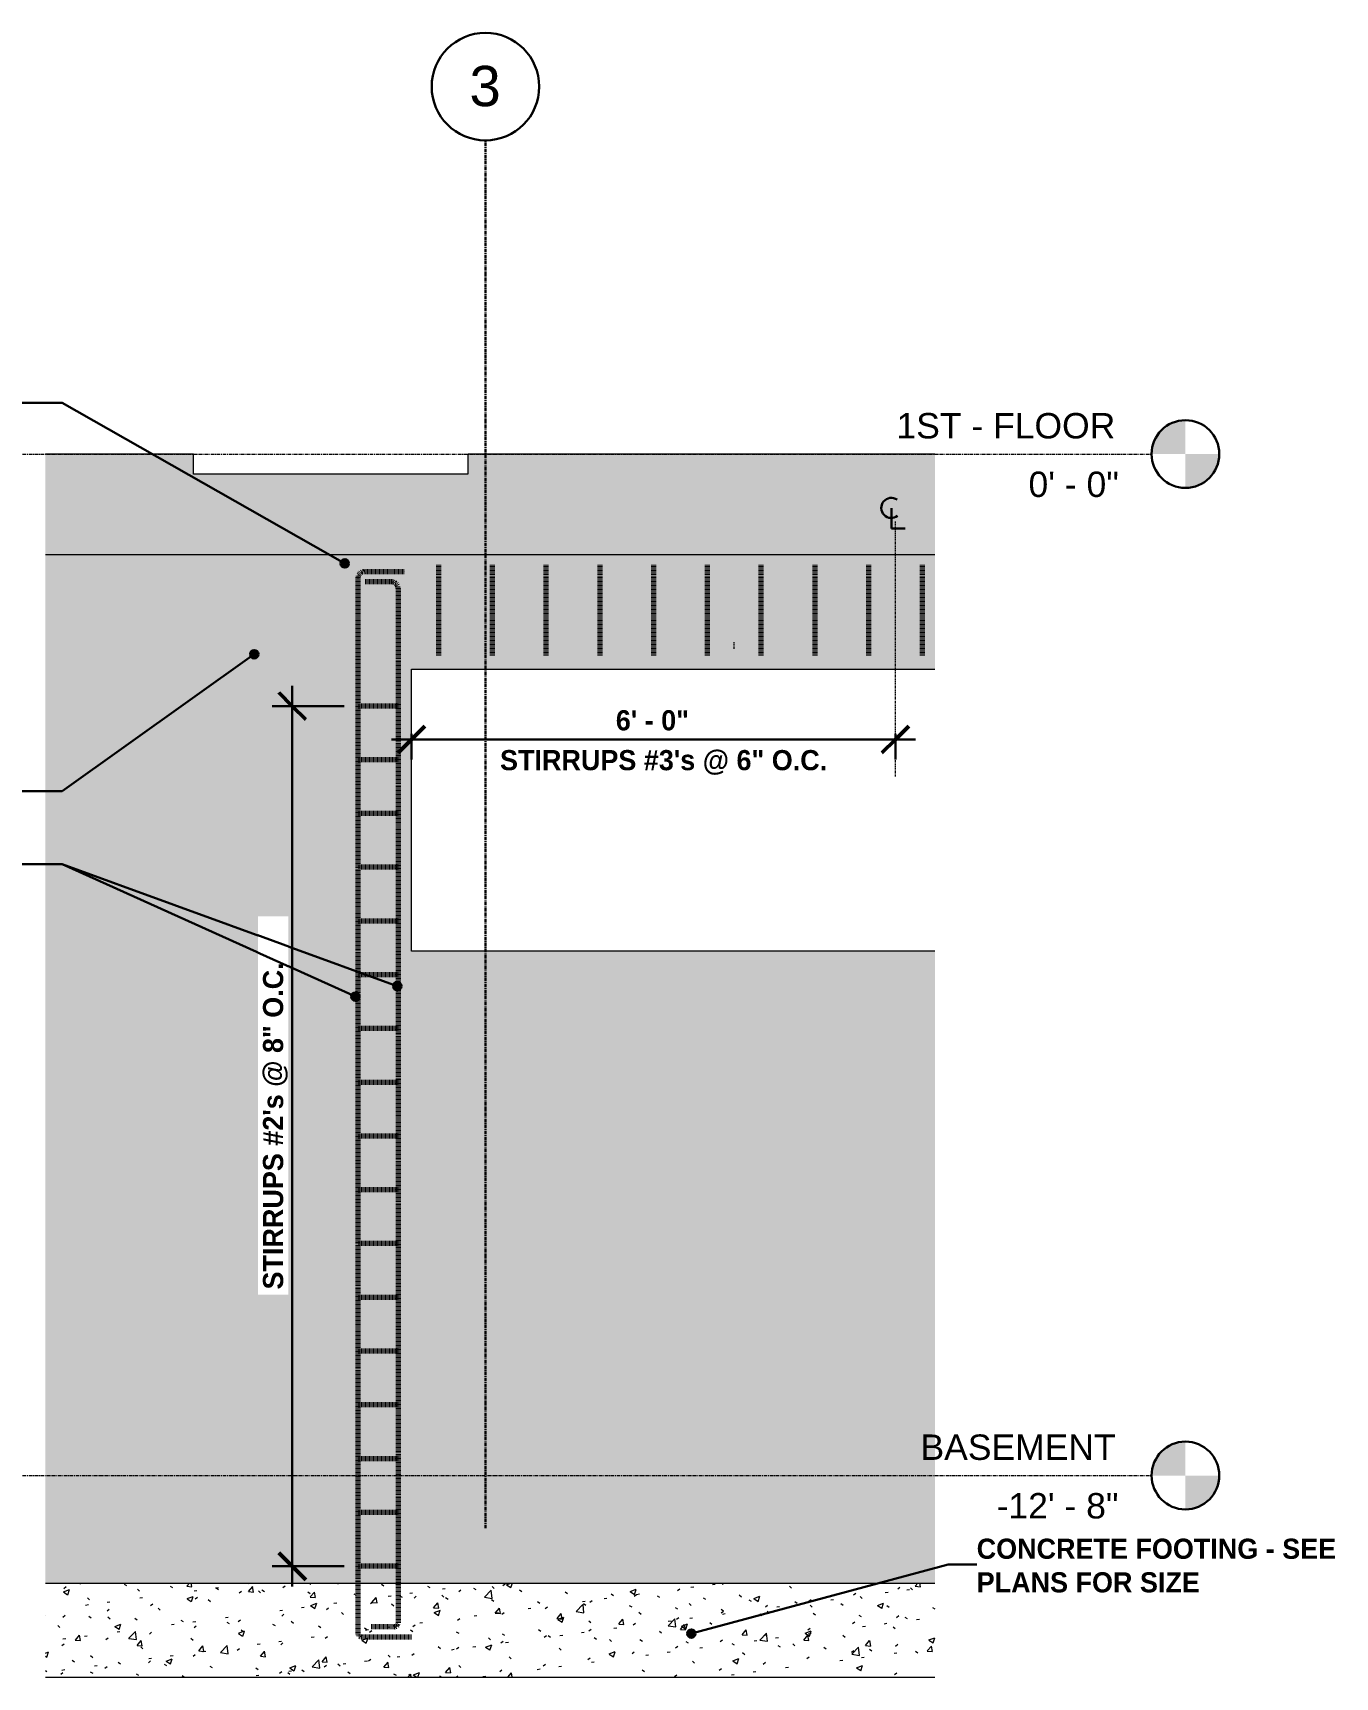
# Model space of a CAD drawing. Header units: inches. Extents: x -11943 to -10128, y -204 to 11732.
# Drawn here: x -10939.9 to -10746.1, y -182 to 62.7 of the extents above; entities that cross this region are included whole.
import ezdxf

# ---------------------------------------------------------------- set-up
doc = ezdxf.new("R2010")
doc.units = ezdxf.units.IN
doc.header["$MEASUREMENT"] = 0
for name, pattern in [('Center 1_4_', [0.53125, 0.25, -0.09375, 0.09375, -0.09375]), ('Dash 1_16_', [0.125, 0.0625, -0.0625]), ('Grid Line 1_2_', [0.875, 0.5, -0.125, 0.125, -0.125])]:
    doc.linetypes.add(name, pattern=pattern)
for name, color, linetype, lineweight in [('A-ANNO-DIMS', 211, 'Continuous', 9), ('A-ANNO-DIMS-32', 211, 'Continuous', 9), ('A-ANNO-IDEN', 131, 'Continuous', 30), ('A-ANNO-NOTE', 131, 'Continuous', 30), ('A-DETL', 90, 'Continuous', 9), ('A-DETL-CNTR', 5, 'Center 1_4_', 9), ('A-FLOR-LEVL', 51, 'Continuous', 9), ('A-WALL-PATT', 111, 'Continuous', 18), ('S-FNDN', 32, 'Continuous', 18), ('S-GRID', 1, 'Continuous', 9), ('S-GRID-IDEN', 1, 'Continuous', 30)]:
    doc.layers.add(name, color=color, linetype=linetype, lineweight=lineweight)
doc.styles.add('Arial', font='arial.ttf', dxfattribs={"height": 6})
doc.styles.add('Arial_1', font='arial.ttf', dxfattribs={"height": 3.779528})
doc.styles.add('Century Gothic_B', font='', dxfattribs={"height": 3})
doc.styles.get('Century Gothic_B').set_extended_font_data('Century Gothic', bold=True)
doc.dimstyles.new('OD__1_4__Tol___1', dxfattribs={"dimscale": 12, "dimtxt": 3.132505, "dimasz": 0.333333, "dimexe": 0.25, "dimexo": 0.166667, "dimgap": 0.041667, "dimtad": 1, "dimrnd": 0.25, "dimzin": 1, "dimdsep": 46, "dimlunit": 4, "dimtxsty": 'Century Gothic_B', "dimblk1": 'OBLIQUE', "dimblk2": 'OBLIQUE', "dimsah": 1, "dimcen": 0.09, "dimdle": 0.25, "dimazin": 0, "dimtfac": 1, "dimtdec": 4, "dimtix": 1, "dimtmove": 0, "dimatfit": 3, "dimfxl": 1, "dimtvp": 1, "dimtfill": 1, "dimfrac": 2, "dimtolj": 1, "dimtzin": 0, "dimlwd": 30, "dimlwe": 30, "dimarcsym": 2})
pattern_1 = [(50, (-10785.496, 0), (9.18064, -0.8031), [0.96, -10.56]), (355, (-10785.496, 0), (-1.7756, 9.6284), [0.768, -8.448]), (100.451, (-10784.731, -0.067), (7.4051, 8.82464), [0.816, -8.975]), (46.184, (-10785.496, 2.56), (13.6606, -2.1188), [1.44, -15.84]), (96.636, (-10784.358, 2.383), (11.9632, 12.469), [1.224, -13.462]), (351.184, (-10785.496, 2.56), (11.9633, 12.4688), [1.152, -12.672]), (21, (-10784.216, 1.92), (7.64023, -5.15327), [0.96, -10.56]), (326, (-10784.216, 1.92), (3.11497, 9.282), [0.768, -8.448]), (71.451, (-10783.579, 1.491), (10.75492, 4.12814), [0.816, -8.975]), (37.5, (-10785.4958, 0), (0.15515, 4.260964), [0.422, -7.923, 0.422, -8.154, -8.48]), (37.5, (-10785.4958, 0), (0.15515, 4.260964), [-16.922, 0.422, -8.058]), (7.5, (-10785.4958, 0), (3.36682, 5.04865), [0.422, -4.467, 0.422, -7.731, -3.232]), (7.5, (-10785.4958, 0), (3.36682, 5.04865), [-13.043, 0.422, -2.81]), (327.5, (-10788.3508, 0), (6.833054, -0.288593), [0.422, -2.778, 0.422, -9.562, -13.248]), (327.5, (-10788.3508, 0), (6.833054, -0.288593), [-13.184, 0.422, -12.826]), (317.5, (-10789.631, 0), (7.46493, 1.28143), [0.422, -3.738, 0.422, -6.208, -9.408]), (317.5, (-10789.631, 0), (7.46493, 1.28143), [-10.79, 0.422, -8.986])]

# ---------------------------------------------------------------- blocks, each defined once
blk = doc.blocks.new('Grid - Grid Head - Circle-1738874-DETAIL - REBAR AT AIR INTAKE')
at = {"layer": 'S-GRID-IDEN'}
for start, end in [(0, 180), (180, 360)]:
    blk.add_arc((-2827.32, 54.67), 8, start, end, dxfattribs=at)
blk = doc.blocks.new('Level - Extremo inicial de nivel - Círculo-11789-DETAIL - REBAR AT AIR INTAKE')
at = {"layer": 'A-FLOR-LEVL'}
h = blk.add_hatch(color=256, dxfattribs=at)
edge = h.paths.add_edge_path(flags=0)
edge.add_line((-2723.16, -152), (-2728.2, -152))
edge.add_arc((-2723.16, -152), 5.04, 90, 180, ccw=False)
edge.add_line((-2723.16, -146.96), (-2723.16, -152))
h = blk.add_hatch(color=256, dxfattribs=at)
edge = h.paths.add_edge_path(flags=0)
edge.add_line((-2723.16, -157.04), (-2723.16, -152))
edge.add_line((-2723.16, -152), (-2718.12, -152))
edge.add_arc((-2723.16, -152), 5.04, 270, 360, ccw=False)
at = {"layer": 'A-FLOR-LEVL', "lineweight": 30}
blk.add_circle((-2723.16, -152), 5.04, dxfattribs=at)
blk = doc.blocks.new('DIMBLOCK27-DETAIL - REBAR AT AIR INTAKE')
at = {"layer": 'A-ANNO-DIMS-32', "lineweight": 50}
for p, q in [((-10883.57, -42.47), (-10881.57, -40.47)), ((-10811.57, -42.47), (-10809.57, -40.47)), ((-10883.57, -42.47), (-10885.57, -44.47)), ((-10811.57, -42.47), (-10813.57, -44.47))]:
    blk.add_line(p, q, dxfattribs=at)
at = {"layer": 'A-ANNO-DIMS-32', "lineweight": 30}
for p, q in [((-10886.57, -42.47), (-10808.57, -42.47)), ((-10883.57, -41.64), (-10883.57, -45.47)), ((-10883.57, -42.47), (-10883.57, -41.64)), ((-10811.57, -41.64), (-10811.57, -45.47)), ((-10811.57, -42.47), (-10811.57, -41.64))]:
    blk.add_line(p, q, dxfattribs=at)
at = {"layer": 'A-ANNO-DIMS-32', "color": 0, "lineweight": 30, "char_height": 3, "attachment_point": 1, "line_spacing_factor": 0.984502, "style": 'Century Gothic_B', "bg_fill": 3, "box_fill_scale": 1.25, "bg_fill_color": 256, "bg_fill_true_color": 13158600, "bg_fill_transparency": 0}
for s, insert, width in [('6\' - 0"', (-10853.17, -38.12), 13.425), ('STIRRUPS #3\'s @ 6" O.C.', (-10870.4, -44.05), 54.7741)]:
    blk.add_mtext(s, dxfattribs=dict(at, insert=insert, width=width))
blk = doc.blocks.new('_Oblique')
at = {"color": 0, "linetype": 'ByBlock', "lineweight": -2}
blk.add_line((-0.5, -0.5), (0.5, 0.5), dxfattribs=at)
blk = doc.blocks.new('DIMBLOCK28-DETAIL - REBAR AT AIR INTAKE')
at = {"layer": 'A-ANNO-DIMS-32', "lineweight": 50}
for p, q in [((-10901.32, -37.5), (-10903.32, -35.5)), ((-10901.32, -37.5), (-10899.32, -39.5)), ((-10901.32, -165.5), (-10903.32, -163.5)), ((-10901.32, -165.5), (-10899.32, -167.5))]:
    blk.add_line(p, q, dxfattribs=at)
at = {"layer": 'A-ANNO-DIMS-32', "lineweight": 30}
for p, q in [((-10901.32, -34.5), (-10901.32, -168.5)), ((-10893.57, -37.5), (-10904.32, -37.5)), ((-10901.32, -37.5), (-10893.57, -37.5)), ((-10893.57, -165.5), (-10904.32, -165.5)), ((-10901.32, -165.5), (-10893.57, -165.5))]:
    blk.add_line(p, q, dxfattribs=at)
at = {"layer": 'A-ANNO-DIMS-32', "color": 0, "lineweight": 30, "insert": (-10905.67, -124.32), "char_height": 3, "width": 54.7741, "attachment_point": 1, "rotation": 90, "line_spacing_factor": 0.984502, "style": 'Century Gothic_B', "bg_fill": 3, "box_fill_scale": 1.25, "bg_fill_color": 256, "bg_fill_true_color": 13158600, "bg_fill_transparency": 0}
blk.add_mtext('STIRRUPS #2\'s @ 8" O.C.', dxfattribs=at)
blk = doc.blocks.new('Centerline - Centerline 2-1738121-DETAIL - REBAR AT AIR INTAKE')
at = {"layer": 'A-ANNO-NOTE'}
for p, q in [((-2766.92, -8.07), (-2766.92, -11.07)), ((-2766.92, -11.07), (-2764.87, -11.07))]:
    blk.add_line(p, q, dxfattribs=at)
blk.add_arc((-2766.92, -8.02), 1.5, 55.7755, 308.0372, dxfattribs=at)

msp = doc.modelspace()

# ---------------------------------------------------------------- hatches: boundary and pattern name
at = {"layer": 'A-ANNO-IDEN'}
h = msp.add_hatch(color=256, dxfattribs=at)
edge = h.paths.add_edge_path(flags=0)
edge.add_arc((-10841.9305, -175.52716), 0.625, 0, 360)
at = {"layer": 'A-ANNO-NOTE'}
h = msp.add_hatch(color=256, dxfattribs=at)
edge = h.paths.add_edge_path(flags=0)
edge.add_arc((-10893.50894, -16.28082), 0.625, 0, 360)
h = msp.add_hatch(color=256, dxfattribs=at)
edge = h.paths.add_edge_path(flags=0)
edge.add_arc((-10906.97724, -29.79417), 0.625, 0, 360)
h = msp.add_hatch(color=256, dxfattribs=at)
edge = h.paths.add_edge_path(flags=0)
edge.add_arc((-10885.69634, -79.17307), 0.625, 0, 360)
at = {"layer": 'A-WALL-PATT', "lineweight": 9}
h = msp.add_hatch(dxfattribs=at)
h.set_pattern_fill('FP_5', color=256, style=0, pattern_type=2)
h.set_pattern_definition(pattern_1)
h.paths.add_polyline_path([(-10805.67942, -168), (-10805.67942, -74), (-10883.57249, -74), (-10883.57249, -32), (-10805.67942, -32), (-10805.67942, -15), (-10938.05018, -15), (-10938.05018, -168)], flags=0)
at = {"layer": 'S-FNDN'}
msp.add_hatch(color=256, dxfattribs=at).paths.add_polyline_path([(-10883.57249, -15), (-10805.67942, -15), (-10805.67942, 0), (-10875.17249, 0), (-10875.17249, -3), (-10916.00999, -3), (-10916.00999, 0), (-10938.05018, 0), (-10938.05018, -15)], flags=0)
at = {"layer": 'S-FNDN', "lineweight": 9}
h = msp.add_hatch(dxfattribs=at)
h.set_pattern_fill('FP_5', color=256, style=0, pattern_type=2)
h.set_pattern_definition(pattern_1)
h.paths.add_polyline_path([(-10805.67942, -182), (-10805.67942, -168), (-10938.05018, -168), (-10938.05018, -182), (-10883.57249, -182)], flags=0)

# ---------------------------------------------------------------- linework, layer by layer
at = {"layer": 'A-ANNO-IDEN'}
for p, q in [((-10841.9305, -175.52716), (-10803.70587, -165.2297)), ((-10803.70587, -165.2297), (-10799.47476, -165.2297))]:
    msp.add_line(p, q, dxfattribs=at)
msp.add_circle((-10841.9305, -175.52716), 0.625, dxfattribs=at)
at = {"layer": 'A-ANNO-NOTE'}
for p, q in [((-10935.56133, 7.63368), (-10943.24789, 7.63368)), ((-10893.50894, -16.28082), (-10935.56133, 7.63368)), ((-10935.56133, -50.14588), (-10943.24789, -50.14588)), ((-10935.56133, -61.04161), (-10943.24789, -61.04161)), ((-10935.56133, -61.04161), (-10943.24789, -61.04161))]:
    msp.add_line(p, q, dxfattribs=at)
for centre in [(-10893.50894, -16.28082), (-10906.97724, -29.79417), (-10885.69634, -79.17307)]:
    msp.add_circle(centre, 0.625, dxfattribs=at)
at = {"layer": 'A-DETL', "linetype": 'Dash 1_16_', "lineweight": 70}
for p, q in [((-10879.57249, -16.5), (-10879.57249, -30)), ((-10871.57249, -16.5), (-10871.57249, -30)), ((-10863.57249, -16.5), (-10863.57249, -30)), ((-10855.57249, -16.5), (-10855.57249, -30)), ((-10847.57249, -16.5), (-10847.57249, -30)), ((-10839.57249, -16.5), (-10839.57249, -30)), ((-10831.57249, -16.5), (-10831.57249, -30)), ((-10823.57249, -16.5), (-10823.57249, -30)), ((-10815.57249, -16.5), (-10815.57249, -30)), ((-10807.57249, -16.5), (-10807.57249, -30)), ((-10891.57249, -18.5), (-10891.57249, -175.5)), ((-10890.57249, -17.5), (-10884.57249, -17.5)), ((-10886.57249, -19), (-10890.57249, -19)), ((-10885.57249, -20), (-10885.57249, -174)), ((-10885.57249, -37.5), (-10891.57249, -37.5)), ((-10885.57249, -45.5), (-10891.57249, -45.5)), ((-10885.57249, -53.5), (-10891.57249, -53.5)), ((-10885.57249, -61.5), (-10891.57249, -61.5)), ((-10885.57249, -69.5), (-10891.57249, -69.5)), ((-10885.57249, -77.5), (-10891.57249, -77.5)), ((-10885.57249, -85.5), (-10891.57249, -85.5)), ((-10885.57249, -93.5), (-10891.57249, -93.5)), ((-10885.57249, -101.5), (-10891.57249, -101.5)), ((-10885.57249, -109.5), (-10891.57249, -109.5)), ((-10885.57249, -117.5), (-10891.57249, -117.5)), ((-10885.57249, -125.5), (-10891.57249, -125.5)), ((-10885.57249, -133.5), (-10891.57249, -133.5)), ((-10885.57249, -141.5), (-10891.57249, -141.5)), ((-10885.57249, -149.5), (-10891.57249, -149.5)), ((-10885.57249, -157.5), (-10891.57249, -157.5)), ((-10885.57249, -165.5), (-10891.57249, -165.5)), ((-10891.07249, -176), (-10883.57249, -176)), ((-10886.07249, -174.5), (-10889.57249, -174.5))]:
    msp.add_line(p, q, dxfattribs=at)
for centre, radius, start, end in [((-10890.57249, -18.5), 1, 90, 180), ((-10886.57249, -20), 1, 0, 90), ((-10891.07249, -175.5), 0.5, 180, 270), ((-10886.07249, -174), 0.5, 270, 0)]:
    msp.add_arc(centre, radius, start, end, dxfattribs=at)
at = {"layer": 'A-DETL-CNTR'}
for p, q in [((-10811.57249, -48), (-10811.57249, -10)), ((-10835.57249, -29), (-10835.57249, -28))]:
    msp.add_line(p, q, dxfattribs=at)
at = {"layer": 'A-FLOR-LEVL', "linetype": 'Grid Line 1_2_'}
for p, q in [((-10970.27259, 0), (-10773.44922, 0)), ((-10970.27259, -152), (-10773.44922, -152))]:
    msp.add_line(p, q, dxfattribs=at)
at = {"layer": 'S-FNDN'}
for p, q in [((-10916.00999, 0), (-10938.05018, 0)), ((-10916.00999, -3), (-10916.00999, 0)), ((-10805.67942, 0), (-10875.17249, 0)), ((-10875.17249, 0), (-10875.17249, -3)), ((-10875.17249, -3), (-10916.00999, -3)), ((-10805.67942, -15), (-10938.05018, -15)), ((-10883.57249, -32), (-10805.67942, -32)), ((-10883.57249, -74), (-10883.57249, -32)), ((-10805.67942, -74), (-10883.57249, -74))]:
    msp.add_line(p, q, dxfattribs=at)
at = {"layer": 'S-FNDN', "color": 253}
for p, q in [((-10938.05018, -168), (-10805.67942, -168)), ((-10938.05018, -182), (-10805.67942, -182))]:
    msp.add_line(p, q, dxfattribs=at)
at = {"layer": 'S-GRID', "linetype": 'Grid Line 1_2_', "lineweight": 30}
msp.add_line((-10872.57249, -159.83557), (-10872.57249, 46.66863), dxfattribs=at)

# ---------------------------------------------------------------- block references
at = {"layer": 'A-ANNO-NOTE'}
msp.add_blockref('Centerline - Centerline 2-1738121-DETAIL - REBAR AT AIR INTAKE', (-8045.24876, 0), dxfattribs=at)
at = {"layer": 'A-FLOR-LEVL', "lineweight": 30}
for p in [(-8045.24876, 152), (-8045.24876, 0)]:
    msp.add_blockref('Level - Extremo inicial de nivel - Círculo-11789-DETAIL - REBAR AT AIR INTAKE', p, dxfattribs=at)
at = {"layer": 'S-GRID-IDEN'}
msp.add_blockref('Grid - Grid Head - Circle-1738874-DETAIL - REBAR AT AIR INTAKE', (-8045.24876, 0), dxfattribs=at)

# ---------------------------------------------------------------- texts
at = {"layer": 'A-ANNO-IDEN', "lineweight": 9, "char_height": 3, "attachment_point": 1, "style": 'Century Gothic_B'}
for s, insert, width in [('CONCRETE FOOTING - SEE', (-10799.47476, -161.39479), 64.236), ('PLANS FOR SIZE', (-10799.47476, -166.39479), 37.673)]:
    msp.add_mtext(s, dxfattribs=dict(at, insert=insert, width=width))
at = {"layer": 'A-FLOR-LEVL', "attachment_point": 1, "style": 'Arial_1'}
for s, insert, char_height, width in [('1ST - FLOOR', (-10811.41137, 6.1025), 3.7795276, 40.097), ('0\' - 0"', (-10791.76069, -2.61348), 3.779528, 16.564), ('BASEMENT', (-10807.83342, -145.8975), 3.779528, 35.754), ('-12\' - 8"', (-10796.5103, -154.61348), 3.779528, 22.321)]:
    msp.add_mtext(s, dxfattribs=dict(at, insert=insert, char_height=char_height, width=width))
at = {"layer": 'S-GRID-IDEN', "lineweight": 9, "insert": (-10874.94884, 57.76461), "char_height": 6, "width": 5.656, "attachment_point": 1, "style": 'Arial'}
msp.add_mtext('3', dxfattribs=at)

# ---------------------------------------------------------------- next in the draw order: dimensions: what is measured, and where the dimension line sits
at = {"layer": 'A-ANNO-DIMS', "lineweight": 30}
dim = msp.add_linear_dim(base=(-10901.32413, -165.5), p1=(-10891.57249, -37.5), p2=(-10891.57249, -165.5), angle=90, text='STIRRUPS #2\'s @ 8" O.C.', dimstyle='OD__1_4__Tol___1', override={"dimpost": '<>', "dimfxl": 128}, dxfattribs=at)
dim.commit()
dim.dimension.update_dxf_attribs({"geometry": 'DIMBLOCK28-DETAIL - REBAR AT AIR INTAKE', "text_midpoint": (-10903.43222, -101.5)})
dim = msp.add_linear_dim(base=(-10811.57249, -42.46854), p1=(-10883.57249, -39.64011), p2=(-10811.57249, -39.64011), text='<>\\XSTIRRUPS #3\'s @ 6" O.C.', dimstyle='OD__1_4__Tol___1', override={"dimpost": '<>', "dimfxl": 72}, dxfattribs=at)
dim.commit()
dim.dimension.update_dxf_attribs({"geometry": 'DIMBLOCK27-DETAIL - REBAR AT AIR INTAKE', "text_midpoint": (-10847.57249, -42.46854)})

# ---------------------------------------------------------------- next in the draw order: hatches: boundary and pattern name
at = {"layer": 'A-ANNO-NOTE'}
h = msp.add_hatch(color=256, dxfattribs=at)
edge = h.paths.add_edge_path(flags=0)
edge.add_arc((-10891.9213, -80.73271), 0.625, 0, 360)

# ---------------------------------------------------------------- next in the draw order: linework, layer by layer
for p, q in [((-10906.97724, -29.79417), (-10935.56133, -50.14588)), ((-10885.69634, -79.17307), (-10935.56133, -61.04161)), ((-10891.9213, -80.73271), (-10935.56133, -61.04161))]:
    msp.add_line(p, q, dxfattribs=at)
msp.add_circle((-10891.9213, -80.73271), 0.625, dxfattribs=at)

doc.saveas('drawing.dxf')
